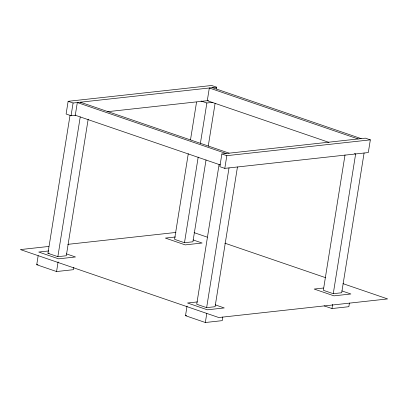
<?xml version="1.0" encoding="UTF-8"?>
<svg xmlns="http://www.w3.org/2000/svg" width="408" height="408" viewBox="0 0 408 408"><rect width="100%" height="100%" fill="white"/><g stroke="black" fill="none" stroke-linecap="round" stroke-linejoin="round"><path stroke-width="0.61" d="M73.833 267.26L73.445 269.683L56.564 271.544L36.725 264.746L38.179 255.673M216.311 89.005L216.602 87.19L211.64 85.491L68.136 101.306L66.101 114.011L71.058 115.709L75.485 115.219M88.179 119.162L66.3 255.745L57.86 256.678L47.94 253.276L70.018 115.433M71.058 115.709L73.093 103.005L216.602 87.19M75.281 115.245L77.316 102.541L226.093 153.505M57.86 256.678L80.238 116.943M56.564 271.544L58.114 261.865M188.277 153.724L174.563 239.323L184.482 242.724L192.923 241.791L206.03 159.967M190.495 139.873L196.544 102.107M184.482 242.724L198.191 157.121M200.41 143.274L206.866 102.989L212.894 102.326M208.248 146.12L215.103 103.316M222.804 317.016L222.222 320.647L205.336 322.509L185.502 315.71L187.053 306.036M219.096 164.511L196.717 304.24L206.637 307.642L215.077 306.709L237.456 166.979M221.87 153.969L219.835 166.673L224.798 168.371L368.302 152.556L370.337 139.857L365.379 138.159L221.87 153.969L226.833 155.667L370.337 139.857M224.798 168.371L226.833 155.667M206.637 307.642L229.016 167.907M205.336 322.509L206.79 313.436M345.015 154.964L323.34 290.287L333.26 293.689L341.7 292.755L364.084 153.026M333.26 293.689L355.638 153.954L354.476 153.556M324.146 305.878L331.964 308.555L332.642 304.317M349.426 303.062L348.845 306.694L331.964 308.555M107.727 111.67L208.514 100.562M48.853 246.442L20.4 249.579L218.77 317.531L387.6 298.926L342.98 283.642M67.825 244.351L175.955 232.438M48.766 250.94L38.76 252.042L58.599 258.84L75.48 256.979L66.463 253.888M175.389 236.987L165.383 238.088L185.222 244.887L202.103 243.025L193.086 239.935M47.94 253.276L49.144 253.144M36.725 264.746L37.975 264.608M197.543 301.905L187.537 303.006L207.371 309.805L224.257 307.943L215.24 304.853M323.539 288.022L314.16 289.053L333.999 295.851L350.88 293.99L341.863 290.899M185.502 315.71L186.752 315.573M212.379 87.659L361.156 138.623M358.102 138.96L209.324 87.995L207.29 100.694L328.96 142.377M201.032 100.99L206.866 102.989M80.371 102.204L229.148 153.168M68.136 101.306L73.093 103.005M74.99 115.143L220.442 164.97M194.055 232.626L207.32 237.17M224.803 243.158L325.497 277.649"/></g></svg>
